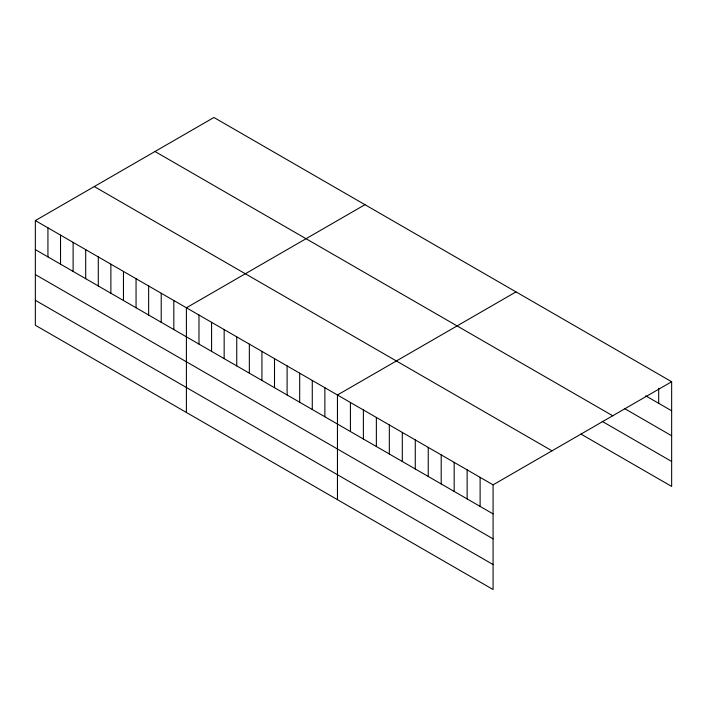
<?xml version="1.0" encoding="UTF-8"?>
<svg xmlns="http://www.w3.org/2000/svg" width="707" height="707" viewBox="0 0 707 707"><rect width="100%" height="100%" fill="white"/><g stroke="black" fill="none" stroke-linecap="round" stroke-linejoin="round"><path stroke-width="1.06" d="M35.35 220.575L493.079 484.843L493.079 589.523L35.35 325.255L35.35 220.575L213.921 117.477L671.65 381.745L671.65 486.425L580.871 434.018M364.971 204.685L186.401 307.784L186.401 412.464M516.022 291.894L337.451 394.992L337.451 499.672M493.079 484.843L671.65 381.745M645.712 395.823L671.65 410.794M624.405 408.478L671.65 435.759M154.992 151.501L612.722 415.769M602.17 421.354L671.65 461.468M94.278 186.551L552.008 450.819M35.35 249.624L493.079 513.892M35.35 274.581L493.079 538.849M35.35 300.298L493.079 564.566M658.685 388.249L658.685 403.308M480.115 477.349L480.115 506.406M467.141 469.863L467.141 498.921M454.177 462.378L454.177 491.436M441.203 454.893L441.203 483.942M428.239 447.398L428.239 476.456M415.265 439.913L415.265 468.971M402.301 432.428L402.301 461.485M389.327 424.942L389.327 453.991M376.363 417.448L376.363 446.506M363.389 409.963L363.389 439.02M350.425 402.477L350.425 431.526M324.867 387.719L324.867 416.777M312.273 380.454L312.273 409.512M299.688 373.19L299.688 402.239M287.104 365.917L287.104 394.974M274.51 358.652L274.51 387.71M261.926 351.388L261.926 380.437M249.341 344.115L249.341 373.172M236.748 336.85L236.748 365.908M224.163 329.586L224.163 358.635M211.579 322.312L211.579 351.37M198.985 315.048L198.985 344.106M173.816 300.51L173.816 329.568M161.223 293.246L161.223 322.304M148.638 285.982L148.638 315.03M136.053 278.708L136.053 307.766M123.46 271.444L123.46 300.502M110.875 264.179L110.875 293.228M98.291 256.906L98.291 285.964M85.697 249.642L85.697 278.699M73.113 242.377L73.113 271.426M60.528 235.104L60.528 264.162M47.935 227.84L47.935 256.897"/></g></svg>
